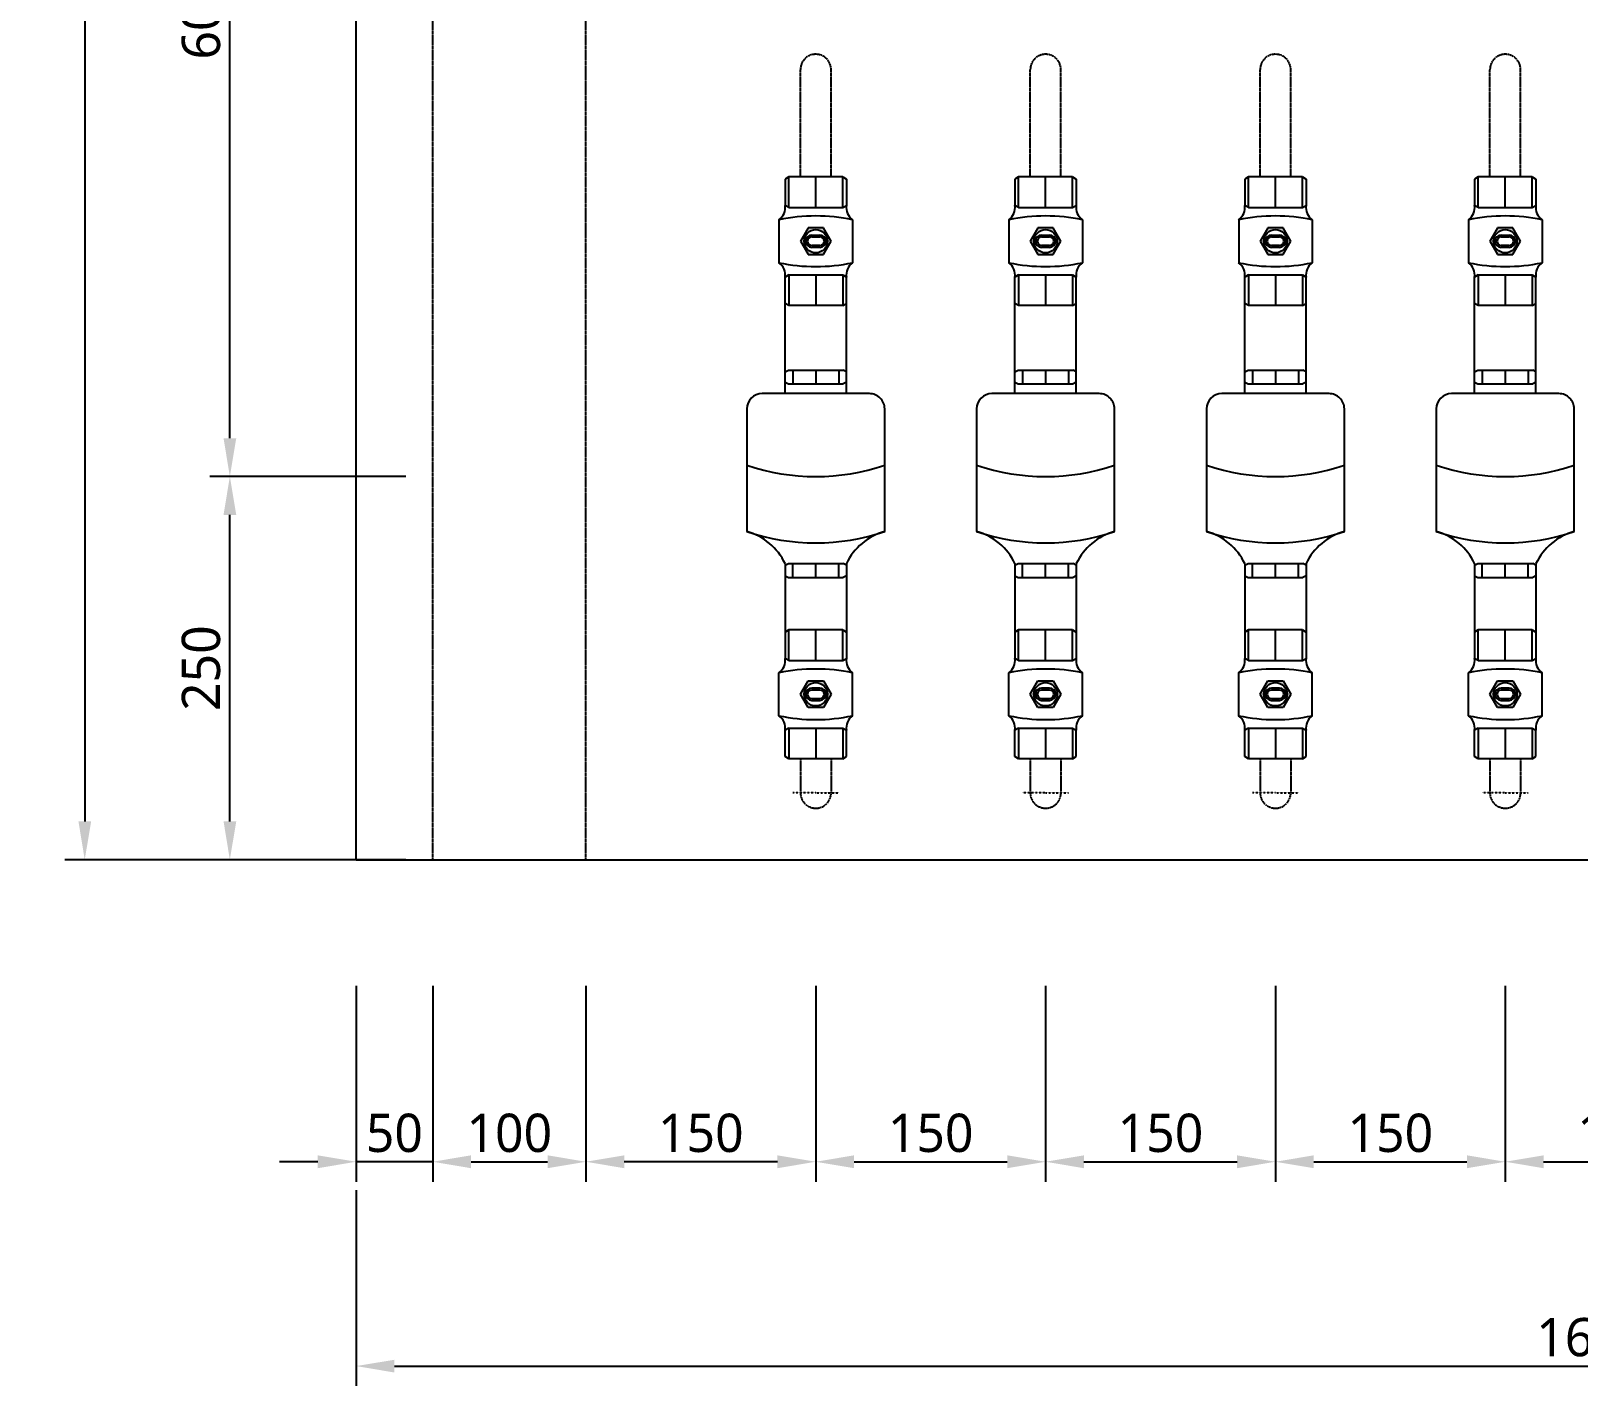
# Model space of a CAD drawing. Header units: millimetres. Extents: x -9013 to 516, y -36629 to 6082.
# Drawn here: x -2394 to -1384, y -17774 to -16890 of the extents above; entities that cross this region are included whole.
import ezdxf

# ---------------------------------------------------------------- set-up
doc = ezdxf.new("R2010")
doc.units = ezdxf.units.MM
doc.header["$LTSCALE"] = 0.05
for name, pattern in [('CENTER', [50.8, 31.75, -6.35, 6.35, -6.35]), ('CENTER2', [28.575, 19.05, -3.175, 3.175, -3.175]), ('DASHDOT', [0.618421, 0.309211, -0.154605, 0, -0.154605])]:
    doc.linetypes.add(name, pattern=pattern)
doc.layers.get('0').update_dxf_attribs({"lineweight": 18})
doc.layers.get('Defpoints').update_dxf_attribs({"color": 140, "lineweight": 18})
for name, color, linetype in [('1CO', 4, 'Continuous'), ('2CONC', 4, 'Continuous'), ('HVAL___2CO', 7, 'Continuous'), ('HWAT__3CO', 1, 'Continuous'), ('HWAT___1DD', 4, 'DASHDOT'), ('HWAT___5CS', 3, 'CENTER2')]:
    doc.layers.add(name, color=color, linetype=linetype)
doc.layers.add('G-Anno-Std-Cntr', color=1, linetype='CENTER2', lineweight=18)
doc.styles.add('trebuchet_MS', font='trebuc.ttf')
doc.dimstyles.new('MGP', dxfattribs={"dimtxt": 2.5, "dimasz": 2.5, "dimexe": 1.25, "dimexo": 0.625, "dimtad": 1, "dimdec": 0, "dimtxsty": 'trebuchet_MS', "dimcen": 2.5, "dimclrt": 7, "dimadec": 0, "dimazin": 0, "dimtfac": 1, "dimtdec": 0, "dimtmove": 0, "dimatfit": 3, "dimfxl": 1.148294, "dimfxlon": 1, "dimarcsym": 2})

# ---------------------------------------------------------------- blocks, each defined once
blk = doc.blocks.new('*D847')
at = {"color": 0, "lineweight": -2, "transparency": 16777216}
for p, q in [((-2131.8, -17513.2), (-2131.8, -17641)), ((-2031.8, -17513.2), (-2031.8, -17641)), ((-2106.8, -17628), (-2056.8, -17628))]:
    blk.add_line(p, q, dxfattribs=at)
at = {"color": 0, "transparency": 16777216}
for points in [[(-2106.8, -17623.8), (-2106.8, -17632.2), (-2131.8, -17628)], [(-2056.8, -17623.8), (-2056.8, -17632.2), (-2031.8, -17628)]]:
    blk.add_solid(points, dxfattribs=at)
at = {"layer": 'Defpoints', "color": 0, "transparency": 16777216}
for p in [(-2031.8, -17417.4), (-2131.8, -17430.9), (-2031.8, -17628)]:
    blk.add_point(p, dxfattribs=at)
at = {"color": 7, "transparency": 16777216, "insert": (-2081.8, -17609.3), "char_height": 25, "attachment_point": 5, "style": 'trebuchet_MS'}
blk.add_mtext('100', dxfattribs=at)
blk = doc.blocks.new('*D848')
at = {"color": 0, "lineweight": -2, "transparency": 16777216}
for p, q in [((-2131.8, -17513.2), (-2131.8, -17641)), ((-2031.8, -17513.2), (-2031.8, -17641)), ((-2106.8, -17628), (-2056.8, -17628))]:
    blk.add_line(p, q, dxfattribs=at)
at = {"color": 0, "transparency": 16777216}
for points in [[(-2106.8, -17623.8), (-2106.8, -17632.2), (-2131.8, -17628)], [(-2056.8, -17623.8), (-2056.8, -17632.2), (-2031.8, -17628)]]:
    blk.add_solid(points, dxfattribs=at)
at = {"layer": 'Defpoints', "color": 0, "transparency": 16777216}
for p in [(-2131.8, -17430.9), (-2031.8, -17430.9), (-2031.8, -17628)]:
    blk.add_point(p, dxfattribs=at)
at = {"color": 7, "transparency": 16777216, "insert": (-2081.8, -17609.3), "char_height": 25, "attachment_point": 5, "style": 'trebuchet_MS'}
blk.add_mtext('100', dxfattribs=at)
blk = doc.blocks.new('*D849')
at = {"color": 0, "lineweight": -2, "transparency": 16777216}
for p, q in [((-1881.8, -17513.2), (-1881.8, -17641)), ((-1731.8, -17513.2), (-1731.8, -17641)), ((-1856.8, -17628), (-1756.8, -17628))]:
    blk.add_line(p, q, dxfattribs=at)
at = {"color": 0, "transparency": 16777216}
for points in [[(-1856.8, -17623.8), (-1856.8, -17632.2), (-1881.8, -17628)], [(-1756.8, -17623.8), (-1756.8, -17632.2), (-1731.8, -17628)]]:
    blk.add_solid(points, dxfattribs=at)
at = {"layer": 'Defpoints', "color": 0, "transparency": 16777216}
for p in [(-1731.8, -17397.4), (-1881.8, -17430.9), (-1731.8, -17628)]:
    blk.add_point(p, dxfattribs=at)
at = {"color": 7, "transparency": 16777216, "insert": (-1806.8, -17609.3), "char_height": 25, "attachment_point": 5, "style": 'trebuchet_MS'}
blk.add_mtext('150', dxfattribs=at)
blk = doc.blocks.new('*D850')
at = {"color": 0, "lineweight": -2, "transparency": 16777216}
for p, q in [((-1731.8, -17513.2), (-1731.8, -17641)), ((-1581.8, -17513.2), (-1581.8, -17641)), ((-1706.8, -17628), (-1606.8, -17628))]:
    blk.add_line(p, q, dxfattribs=at)
at = {"color": 0, "transparency": 16777216}
for points in [[(-1706.8, -17623.8), (-1706.8, -17632.2), (-1731.8, -17628)], [(-1606.8, -17623.8), (-1606.8, -17632.2), (-1581.8, -17628)]]:
    blk.add_solid(points, dxfattribs=at)
at = {"layer": 'Defpoints', "color": 0, "transparency": 16777216}
for p in [(-1581.8, -17294.2), (-1731.8, -17305.2), (-1581.8, -17628)]:
    blk.add_point(p, dxfattribs=at)
at = {"color": 7, "transparency": 16777216, "insert": (-1656.8, -17609.3), "char_height": 25, "attachment_point": 5, "style": 'trebuchet_MS'}
blk.add_mtext('150', dxfattribs=at)
blk = doc.blocks.new('*D851')
at = {"color": 0, "lineweight": -2, "transparency": 16777216}
for p, q in [((-2181.8, -17646.5), (-2181.8, -17774.3)), ((-566.8, -17646.5), (-566.8, -17774.3)), ((-2156.8, -17761.3), (-591.8, -17761.3))]:
    blk.add_line(p, q, dxfattribs=at)
at = {"color": 0, "transparency": 16777216}
for points in [[(-2156.8, -17757.2), (-2156.8, -17765.5), (-2181.8, -17761.3)], [(-591.8, -17757.2), (-591.8, -17765.5), (-566.8, -17761.3)]]:
    blk.add_solid(points, dxfattribs=at)
at = {"layer": 'Defpoints', "color": 0, "transparency": 16777216}
for p in [(-2181.8, -17376.3), (-566.8, -17405.3), (-566.8, -17761.3)]:
    blk.add_point(p, dxfattribs=at)
at = {"color": 7, "transparency": 16777216, "insert": (-1374.3, -17742.6), "char_height": 25, "attachment_point": 5, "style": 'trebuchet_MS'}
blk.add_mtext('1615', dxfattribs=at)
blk = doc.blocks.new('*D852')
at = {"color": 0, "lineweight": -2, "transparency": 16777216}
for p, q in [((-2149.3, -17180.9), (-2277.2, -17180.9)), ((-2264.2, -17405.9), (-2264.2, -17205.9)), ((-2149.3, -17430.9), (-2277.2, -17430.9))]:
    blk.add_line(p, q, dxfattribs=at)
at = {"color": 0, "transparency": 16777216}
for points in [[(-2268.3, -17205.9), (-2260, -17205.9), (-2264.2, -17180.9)], [(-2268.3, -17405.9), (-2260, -17405.9), (-2264.2, -17430.9)]]:
    blk.add_solid(points, dxfattribs=at)
at = {"layer": 'Defpoints', "color": 0, "transparency": 16777216}
for p in [(-2264.2, -17180.9), (-2114.4, -17180.9), (-2114.4, -17430.9)]:
    blk.add_point(p, dxfattribs=at)
at = {"color": 7, "transparency": 16777216, "insert": (-2282.9, -17305.9), "char_height": 25, "attachment_point": 5, "rotation": 90, "style": 'trebuchet_MS'}
blk.add_mtext('250', dxfattribs=at)
blk = doc.blocks.new('*D853')
at = {"color": 0, "lineweight": -2, "transparency": 16777216}
for p, q in [((-2149.3, -16580.9), (-2277.2, -16580.9)), ((-2264.2, -17155.9), (-2264.2, -16605.9)), ((-2170.1, -17180.9), (-2277.2, -17180.9))]:
    blk.add_line(p, q, dxfattribs=at)
at = {"color": 0, "transparency": 16777216}
for points in [[(-2268.3, -16605.9), (-2260, -16605.9), (-2264.2, -16580.9)], [(-2268.3, -17155.9), (-2260, -17155.9), (-2264.2, -17180.9)]]:
    blk.add_solid(points, dxfattribs=at)
at = {"layer": 'Defpoints', "color": 0, "transparency": 16777216}
for p in [(-2264.2, -16580.9), (-1839.6, -16580.9), (-2164.1, -17180.9)]:
    blk.add_point(p, dxfattribs=at)
at = {"color": 7, "transparency": 16777216, "insert": (-2282.9, -16880.9), "char_height": 25, "attachment_point": 5, "rotation": 90, "style": 'trebuchet_MS'}
blk.add_mtext('600', dxfattribs=at)
blk = doc.blocks.new('*D859')
at = {"color": 0, "lineweight": -2, "transparency": 16777216}
for p, q in [((-2244.1, -15080.9), (-2371.9, -15080.9)), ((-2358.9, -15105.9), (-2358.9, -17405.9)), ((-2244.1, -17430.9), (-2371.9, -17430.9))]:
    blk.add_line(p, q, dxfattribs=at)
at = {"color": 0, "transparency": 16777216}
for points in [[(-2363, -15105.9), (-2354.7, -15105.9), (-2358.9, -15080.9)], [(-2363, -17405.9), (-2354.7, -17405.9), (-2358.9, -17430.9)]]:
    blk.add_solid(points, dxfattribs=at)
at = {"layer": 'Defpoints', "color": 0, "transparency": 16777216}
for p in [(-2031.8, -15080.9), (-2358.9, -17430.9), (-2116.8, -17430.9)]:
    blk.add_point(p, dxfattribs=at)
at = {"color": 7, "transparency": 16777216, "insert": (-2377.6, -16255.9), "char_height": 25, "attachment_point": 5, "rotation": 90, "style": 'trebuchet_MS'}
blk.add_mtext('2350', dxfattribs=at)
blk = doc.blocks.new('h-meter')
at = {"layer": 'HVAL___2CO'}
for p, q in [((-25.4, 45), (-105.4, 45)), ((-15.4, -35), (-15.4, 35)), ((-134.2, 20), (-135.4, 17.9)), ((-135.4, 17.9), (-135.4, -17.9)), ((-135.4, 15), (-126.2, 15)), ((-126.2, 20), (-134.2, 20)), ((-127.4, 20), (-126.2, 17.9)), ((-126.2, 17.9), (-126.2, -17.9)), ((-15.4, 20), (-1.2, 20)), ((-7.9, 20), (-9.1, 17.9)), ((-9.1, 17.9), (-9.1, -17.9)), ((0, 15), (-9.1, 15)), ((-1.2, 20), (0, 17.9)), ((0, 17.9), (0, -17.9)), ((-135.4, 0), (-126.2, 0)), ((0, 0), (-9.1, 0)), ((-135.4, -15), (-126.2, -15)), ((-134.2, -20), (-135.4, -17.9)), ((-126.2, -20), (-134.2, -20)), ((-127.4, -20), (-126.2, -17.9)), ((-15.4, -20), (-1.2, -20)), ((0, -15), (-9.1, -15)), ((-7.9, -20), (-9.1, -17.9)), ((-1.2, -20), (0, -17.9)), ((-105.4, -45), (-25.4, -45))]:
    blk.add_line(p, q, dxfattribs=at)
for centre, radius, start, end in [((-142.6, 54.8), 38.4, 295.1026, 345.2121), ((28.2, 0), 141, 161.3868, 198.6132), ((71.5, 0), 141, 161.3868, 198.6132), ((-25.4, 35), 10, 0, 90), ((-142.6, -54.8), 38.4, 14.7879, 64.8974), ((-25.4, -35), 10, 270, 0)]:
    blk.add_arc(centre, radius, start, end, dxfattribs=at)
blk = doc.blocks.new('water meter v')
at = {"layer": 'HVAL___2CO'}
h = blk.add_hatch(color=256, dxfattribs=at)
h.paths.add_polyline_path([(-5839.1, 3714.4), (-5829.1, 3714.4), (-5824.1, 3705.7), (-5829.1, 3697), (-5839.1, 3697), (-5844.1, 3705.7)])
h.paths.add_polyline_path([(-5834.1, 3698.1, 1), (-5834.1, 3713.3, 1)], flags=16)
h.paths.add_polyline_path([(-5836.7, 3701.7), (-5831.5, 3701.7, 1), (-5831.5, 3709.7), (-5836.7, 3709.7, 1)], flags=0)
h.paths.add_polyline_path([(-5836.7, 3702.9), (-5831.5, 3702.9, 1), (-5831.5, 3708.5), (-5836.7, 3708.5, 1)], flags=0)
h = blk.add_hatch(color=256, dxfattribs=at)
h.paths.add_polyline_path([(-5836.7, 3701.7, -1), (-5836.7, 3709.7), (-5831.5, 3709.7, -1), (-5831.5, 3701.7)])
h.paths.add_polyline_path([(-5831.5, 3702.9, 1), (-5831.5, 3708.5), (-5836.7, 3708.5, 1), (-5836.7, 3702.9)], flags=16)
h = blk.add_hatch(color=256, dxfattribs=at)
h.paths.add_polyline_path([(-5839.1, 3401.4), (-5829.1, 3401.4), (-5824.1, 3410.1), (-5829.1, 3418.8), (-5839.1, 3418.8), (-5844.1, 3410.1)])
h.paths.add_polyline_path([(-5834.1, 3417.7, -1), (-5834.1, 3402.5, -1)], flags=16)
h.paths.add_polyline_path([(-5836.7, 3414.1), (-5831.5, 3414.1, -1), (-5831.5, 3406.1), (-5836.7, 3406.1, -1)], flags=0)
h.paths.add_polyline_path([(-5836.7, 3412.9), (-5831.5, 3412.9, -1), (-5831.5, 3407.3), (-5836.7, 3407.3, -1)], flags=0)
h = blk.add_hatch(color=256, dxfattribs=at)
h.paths.add_polyline_path([(-5836.7, 3414.1, 1), (-5836.7, 3406.1), (-5831.5, 3406.1, 1), (-5831.5, 3414.1)])
h.paths.add_polyline_path([(-5831.5, 3412.9, -1), (-5831.5, 3407.3), (-5836.7, 3407.3, -1), (-5836.7, 3412.9)], flags=16)
for p, q in [((-5851.7, 3747.7), (-5854.1, 3746.3)), ((-5854.1, 3746.3), (-5854.1, 3729.1)), ((-5816.5, 3747.7), (-5851.7, 3747.7)), ((-5851.7, 3727.7), (-5851.7, 3747.7)), ((-5834.1, 3727.7), (-5834.1, 3747.7)), ((-5816.5, 3747.7), (-5814.1, 3746.3)), ((-5816.5, 3727.7), (-5816.5, 3747.7)), ((-5814.1, 3746.3), (-5814.1, 3729.1)), ((-5851.7, 3727.7), (-5854.1, 3729.1)), ((-5851.7, 3727.7), (-5816.5, 3727.7)), ((-5816.5, 3727.7), (-5814.1, 3729.1)), ((-5858.1, 3719.7), (-5858.1, 3691.7)), ((-5810.1, 3719.7), (-5810.1, 3691.7)), ((-5839.1, 3714.4), (-5844.1, 3705.7)), ((-5844.1, 3705.7), (-5839.1, 3697)), ((-5829.1, 3714.4), (-5839.1, 3714.4)), ((-5836.7, 3709.7), (-5831.5, 3709.7)), ((-5836.7, 3708.5), (-5831.5, 3708.5)), ((-5824.1, 3705.7), (-5829.1, 3714.4)), ((-5829.1, 3697), (-5824.1, 3705.7)), ((-5839.1, 3697), (-5829.1, 3697)), ((-5831.5, 3702.9), (-5836.7, 3702.9)), ((-5831.5, 3701.7), (-5836.7, 3701.7)), ((-5851.7, 3683.7), (-5854.1, 3682.3)), ((-5854.1, 3665.1), (-5854.1, 3682.3)), ((-5851.7, 3683.7), (-5851.7, 3663.7)), ((-5851.7, 3683.7), (-5816.5, 3683.7)), ((-5834.1, 3683.7), (-5834.1, 3663.7)), ((-5816.5, 3683.7), (-5816.5, 3663.7)), ((-5816.5, 3683.7), (-5814.1, 3682.3)), ((-5814.1, 3665.1), (-5814.1, 3682.3)), ((-5851.7, 3663.7), (-5854.1, 3665.1)), ((-5816.5, 3663.7), (-5851.7, 3663.7)), ((-5816.5, 3663.7), (-5814.1, 3665.1)), ((-5851.7, 3452.1), (-5854.1, 3450.7)), ((-5854.1, 3450.7), (-5854.1, 3433.5)), ((-5816.5, 3452.1), (-5851.7, 3452.1)), ((-5851.7, 3432.1), (-5851.7, 3452.1)), ((-5834.1, 3432.1), (-5834.1, 3452.1)), ((-5816.5, 3452.1), (-5814.1, 3450.7)), ((-5816.5, 3432.1), (-5816.5, 3452.1)), ((-5814.1, 3450.7), (-5814.1, 3433.5)), ((-5851.7, 3432.1), (-5854.1, 3433.5)), ((-5816.5, 3432.1), (-5814.1, 3433.5)), ((-5858.1, 3396.1), (-5858.1, 3424.1)), ((-5851.7, 3432.1), (-5816.5, 3432.1)), ((-5810.1, 3396.1), (-5810.1, 3424.1)), ((-5844.1, 3410.1), (-5839.1, 3418.8)), ((-5839.1, 3418.8), (-5829.1, 3418.8)), ((-5831.5, 3414.1), (-5836.7, 3414.1)), ((-5831.5, 3412.9), (-5836.7, 3412.9)), ((-5829.1, 3418.8), (-5824.1, 3410.1)), ((-5839.1, 3401.4), (-5844.1, 3410.1)), ((-5836.7, 3407.3), (-5831.5, 3407.3)), ((-5836.7, 3406.1), (-5831.5, 3406.1)), ((-5824.1, 3410.1), (-5829.1, 3401.4)), ((-5829.1, 3401.4), (-5839.1, 3401.4)), ((-5851.7, 3388.1), (-5854.1, 3386.7)), ((-5854.1, 3369.5), (-5854.1, 3386.7)), ((-5851.7, 3388.1), (-5851.7, 3368.1)), ((-5851.7, 3388.1), (-5816.5, 3388.1)), ((-5834.1, 3388.1), (-5834.1, 3368.1)), ((-5816.5, 3388.1), (-5814.1, 3386.7)), ((-5816.5, 3388.1), (-5816.5, 3368.1)), ((-5814.1, 3369.5), (-5814.1, 3386.7)), ((-5851.7, 3368.1), (-5854.1, 3369.5)), ((-5816.5, 3368.1), (-5851.7, 3368.1)), ((-5816.5, 3368.1), (-5814.1, 3369.5))]:
    blk.add_line(p, q, dxfattribs=at)
for centre in [(-5834.1, 3705.7), (-5834.1, 3410.1)]:
    blk.add_circle(centre, 7.6, dxfattribs=at)
for centre, radius, start, end in [((-5863.8, 3727.7), 9.8, 305.5591, 8.2752), ((-5804.4, 3727.7), 9.8, 171.7248, 234.4409), ((-5834.1, 3606.5), 115.7, 78.0304, 101.9696), ((-5836.7, 3705.7), 4, 90, 270), ((-5836.7, 3705.7), 4, 90, 270), ((-5836.7, 3705.7), 2.8, 90, 270), ((-5831.5, 3705.7), 4, 270, 90), ((-5831.5, 3705.7), 2.8, 270, 90), ((-5863.8, 3683.7), 9.8, 351.7248, 54.4409), ((-5834.1, 3804.9), 115.7, 258.0304, 281.9696), ((-5804.4, 3683.7), 9.8, 125.5591, 188.2752), ((-5863.8, 3432.1), 9.8, 305.5591, 8.2752), ((-5804.4, 3432.1), 9.8, 171.7248, 234.4409), ((-5834.1, 3310.9), 115.7, 78.0304, 101.9696), ((-5836.7, 3410.1), 4, 90, 270), ((-5836.7, 3410.1), 4, 90, 270), ((-5836.7, 3410.1), 2.8, 90, 270), ((-5831.5, 3410.1), 4, 270, 90), ((-5831.5, 3410.1), 2.8, 270, 90), ((-5863.8, 3388.1), 9.8, 351.7248, 54.4409), ((-5834.1, 3509.3), 115.7, 258.0304, 281.9696), ((-5804.4, 3388.1), 9.8, 125.5591, 188.2752)]:
    blk.add_arc(centre, radius, start, end, dxfattribs=at)
at = {"layer": 'HWAT__3CO'}
for p, q in [((-5854.1, 3620.5), (-5854.1, 3665.1)), ((-5814.1, 3620.5), (-5814.1, 3665.1)), ((-5854.1, 3487.5), (-5854.1, 3450.7)), ((-5814.1, 3487.5), (-5814.1, 3450.7))]:
    blk.add_line(p, q, dxfattribs=at)
at = {"layer": 'HWAT___1DD'}
for q in [(-5849.1, 3345.8), (-5819.1, 3345.8)]:
    blk.add_line((-5834.1, 3345.8), q, dxfattribs=at)
at = {"layer": 'HWAT___5CS'}
for p, q in [((-5844.1, 3747.7), (-5844.1, 3817.7)), ((-5824.1, 3747.7), (-5824.1, 3817.7)), ((-5844.1, 3368.1), (-5844.1, 3345.8)), ((-5824.1, 3368.1), (-5824.1, 3345.8))]:
    blk.add_line(p, q, dxfattribs=at)
for centre, start, end in [((-5834.1, 3817.7), 0, 180), ((-5834.1, 3345.8), 180, 0)]:
    blk.add_arc(centre, 10, start, end, dxfattribs=at)
at = {"rotation": 89.99999999999999}
blk.add_blockref('h-meter', (-5834.1, 3621.7), dxfattribs=at)
blk = doc.blocks.new('*D867')
at = {"color": 0, "lineweight": -2, "transparency": 16777216}
for p, q in [((-2031.8, -17523.9), (-2031.8, -17641)), ((-1881.8, -17523.9), (-1881.8, -17641)), ((-1906.8, -17628), (-2006.8, -17628))]:
    blk.add_line(p, q, dxfattribs=at)
at = {"color": 0, "transparency": 16777216}
for points in [[(-2006.8, -17623.8), (-2006.8, -17632.2), (-2031.8, -17628)], [(-1906.8, -17623.8), (-1906.8, -17632.2), (-1881.8, -17628)]]:
    blk.add_solid(points, dxfattribs=at)
at = {"layer": 'Defpoints', "color": 0, "transparency": 16777216}
for p in [(-2031.8, -17517.9), (-1881.8, -17517.9), (-2031.8, -17628)]:
    blk.add_point(p, dxfattribs=at)
at = {"color": 7, "transparency": 16777216, "insert": (-1956.8, -17609.3), "char_height": 25, "attachment_point": 5, "style": 'trebuchet_MS'}
blk.add_mtext('150', dxfattribs=at)
blk = doc.blocks.new('*D868')
at = {"color": 0, "lineweight": -2, "transparency": 16777216}
for p, q in [((-2181.8, -17513.2), (-2181.8, -17641)), ((-2131.8, -17583.1), (-2131.8, -17641)), ((-2206.8, -17628), (-2231.8, -17628)), ((-2131.8, -17628), (-2181.8, -17628)), ((-2106.8, -17628), (-2081.8, -17628))]:
    blk.add_line(p, q, dxfattribs=at)
at = {"color": 0, "transparency": 16777216}
for points in [[(-2206.8, -17623.8), (-2206.8, -17632.2), (-2181.8, -17628)], [(-2106.8, -17623.8), (-2106.8, -17632.2), (-2131.8, -17628)]]:
    blk.add_solid(points, dxfattribs=at)
at = {"layer": 'Defpoints', "color": 0, "transparency": 16777216}
for p in [(-2181.8, -17430.9), (-2131.8, -17577.1), (-2181.8, -17628)]:
    blk.add_point(p, dxfattribs=at)
at = {"color": 7, "transparency": 16777216, "insert": (-2156.8, -17609.3), "char_height": 25, "attachment_point": 5, "style": 'trebuchet_MS'}
blk.add_mtext('50', dxfattribs=at)
blk = doc.blocks.new('*D869')
at = {"color": 0, "lineweight": -2, "transparency": 16777216}
for p, q in [((-1431.8, -17513.2), (-1431.8, -17641)), ((-1581.8, -17538), (-1581.8, -17641)), ((-1556.8, -17628), (-1456.8, -17628))]:
    blk.add_line(p, q, dxfattribs=at)
at = {"color": 0, "transparency": 16777216}
for points in [[(-1556.8, -17623.8), (-1556.8, -17632.2), (-1581.8, -17628)], [(-1456.8, -17623.8), (-1456.8, -17632.2), (-1431.8, -17628)]]:
    blk.add_solid(points, dxfattribs=at)
at = {"layer": 'Defpoints', "color": 0, "transparency": 16777216}
for p in [(-1431.8, -17280.9), (-1581.8, -17532), (-1431.8, -17628)]:
    blk.add_point(p, dxfattribs=at)
at = {"color": 7, "transparency": 16777216, "insert": (-1506.8, -17609.3), "char_height": 25, "attachment_point": 5, "style": 'trebuchet_MS'}
blk.add_mtext('150', dxfattribs=at)
blk = doc.blocks.new('*D870')
at = {"color": 0, "lineweight": -2, "transparency": 16777216}
for p, q in [((-1281.8, -17513.2), (-1281.8, -17641)), ((-1431.8, -17539.7), (-1431.8, -17641)), ((-1406.8, -17628), (-1306.8, -17628))]:
    blk.add_line(p, q, dxfattribs=at)
at = {"color": 0, "transparency": 16777216}
for points in [[(-1406.8, -17623.8), (-1406.8, -17632.2), (-1431.8, -17628)], [(-1306.8, -17623.8), (-1306.8, -17632.2), (-1281.8, -17628)]]:
    blk.add_solid(points, dxfattribs=at)
at = {"layer": 'Defpoints', "color": 0, "transparency": 16777216}
for p in [(-1281.8, -17387.4), (-1431.8, -17533.7), (-1281.8, -17628)]:
    blk.add_point(p, dxfattribs=at)
at = {"color": 7, "transparency": 16777216, "insert": (-1356.8, -17609.3), "char_height": 25, "attachment_point": 5, "style": 'trebuchet_MS'}
blk.add_mtext('150', dxfattribs=at)

msp = doc.modelspace()

# ---------------------------------------------------------------- linework, layer by layer
at = {"layer": '1CO'}
msp.add_line((-2181.8, -17430.9), (-2181.8, -15080.9), dxfattribs=at)
at = {"layer": '2CONC', "lineweight": -3}
msp.add_line((-2181.8, -17430.9), (-566.8, -17430.9), dxfattribs=at)
at = {"layer": 'HWAT___5CS'}
for p, q in [((-2131.8, -17430.9), (-2131.8, -15080.9)), ((-2031.8, -17430.9), (-2031.8, -15080.9))]:
    msp.add_line(p, q, dxfattribs=at)

# ---------------------------------------------------------------- block references
at = {"layer": 'G-Anno-Std-Cntr', "linetype": 'CENTER'}
for p in [(3952.3, -20733.1), (4102.3, -20733.1), (4252.3, -20733.1), (4402.3, -20733.1)]:
    msp.add_blockref('water meter v', p, dxfattribs=at)

# ---------------------------------------------------------------- dimensions: what is measured, and where the dimension line sits
for base, p1, p2, picture, middle in [((-2358.9, -17430.9), (-2031.8, -15080.9), (-2116.8, -17430.9), '*D859', (-2377.6, -16255.9)), ((-2264.2, -16580.9), (-2164.1, -17180.9), (-1839.6, -16580.9), '*D853', (-2282.9, -16880.9)), ((-2264.2, -17180.9), (-2114.4, -17430.9), (-2114.4, -17180.9), '*D852', (-2282.9, -17305.9))]:
    dim = msp.add_linear_dim(base=base, p1=p1, p2=p2, angle=90, dimstyle='MGP', override={"dimscale": 100, "dimtxt": 0.25, "dimasz": 0.25, "dimexe": 0.13, "dimexo": 0.06, "dimgap": 0.06, "dimarcsym": 1})
    dim.commit()
    dim.dimension.update_dxf_attribs({"geometry": picture, "text_midpoint": middle})
for base, p1, p2, picture, middle in [((-1431.8, -17628), (-1581.8, -17532), (-1431.8, -17280.9), '*D869', (-1506.8, -17609.3)), ((-1581.8, -17628), (-1731.8, -17305.2), (-1581.8, -17294.2), '*D850', (-1656.8, -17609.3)), ((-566.8, -17761.3), (-2181.8, -17376.3), (-566.8, -17405.3), '*D851', (-1374.3, -17742.6)), ((-1281.8, -17628), (-1431.8, -17533.7), (-1281.8, -17387.4), '*D870', (-1356.8, -17609.3)), ((-1731.8, -17628), (-1881.8, -17430.9), (-1731.8, -17397.4), '*D849', (-1806.8, -17609.3)), ((-2031.8, -17628), (-2131.8, -17430.9), (-2031.8, -17417.4), '*D847', (-2081.8, -17609.3)), ((-2181.8, -17628), (-2131.8, -17577.1), (-2181.8, -17430.9), '*D868', (-2156.8, -17609.3)), ((-2031.8, -17628), (-1881.8, -17517.9), (-2031.8, -17517.9), '*D867', (-1956.8, -17609.3))]:
    dim = msp.add_linear_dim(base=base, p1=p1, p2=p2, dimstyle='MGP', override={"dimscale": 100, "dimtxt": 0.25, "dimasz": 0.25, "dimexe": 0.13, "dimexo": 0.06, "dimgap": 0.06, "dimarcsym": 1})
    dim.commit()
    dim.dimension.update_dxf_attribs({"geometry": picture, "text_midpoint": middle})
dim = msp.add_aligned_dim(p1=(-2131.8, -17430.9), p2=(-2031.8, -17430.9), distance=-197.1, dimstyle='MGP', override={"dimscale": 100, "dimtxt": 0.25, "dimasz": 0.25, "dimexe": 0.13, "dimexo": 0.06, "dimgap": 0.06, "dimarcsym": 1})
dim.commit()
dim.dimension.update_dxf_attribs({"geometry": '*D848', "text_midpoint": (-2081.8, -17609.3)})

doc.saveas('drawing.dxf')
